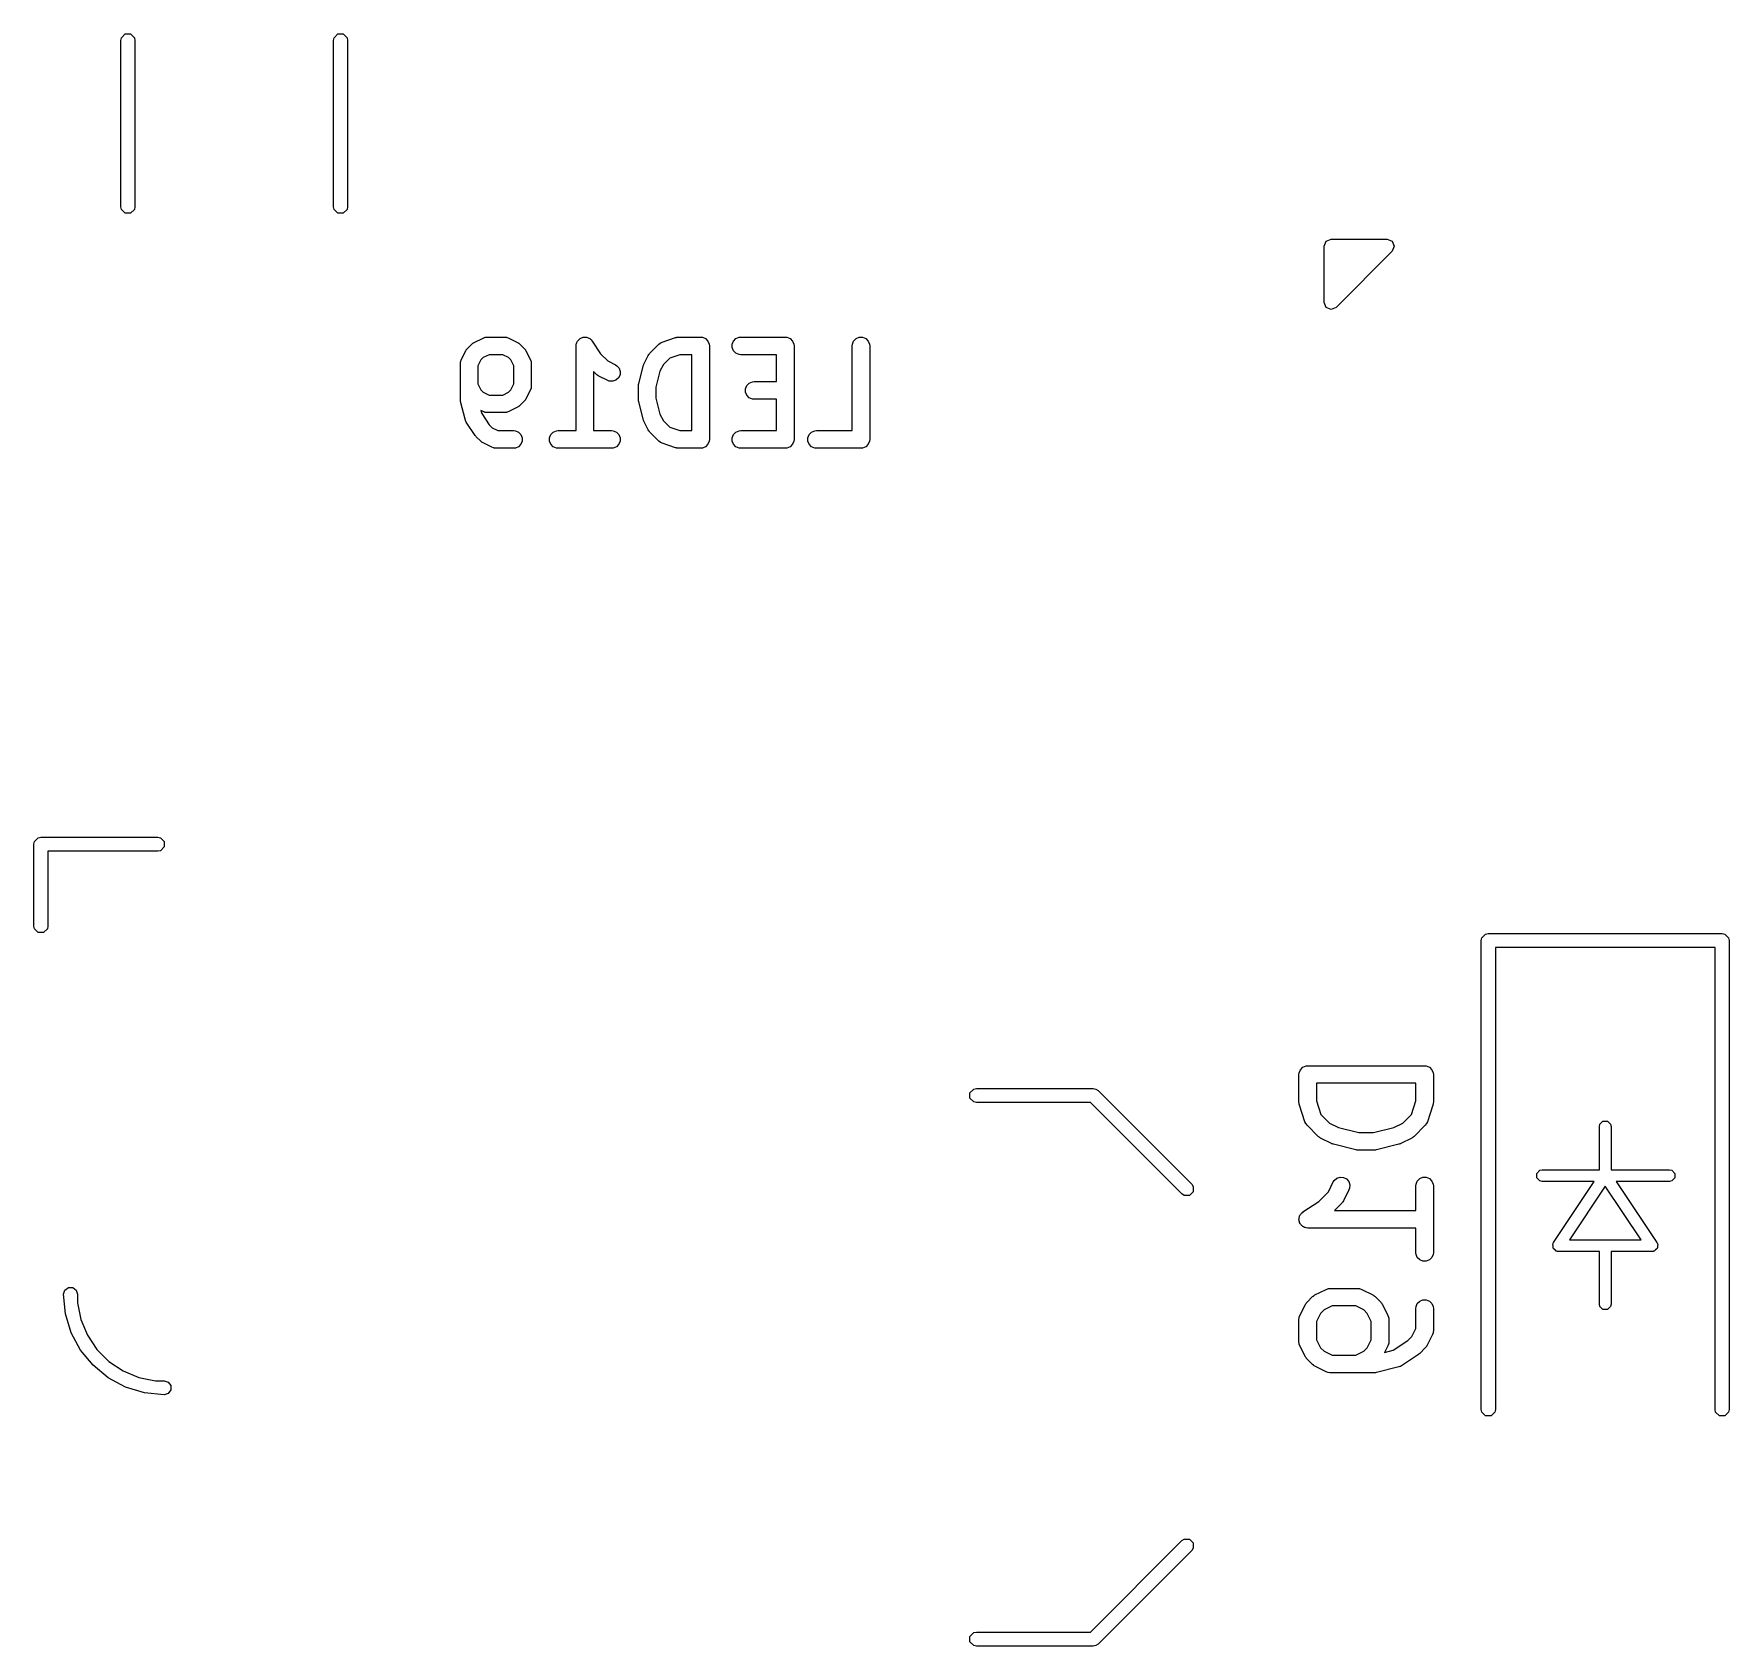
# Model space of a CAD drawing. Extents: x 104 to 228, y -134 to -58.
# Drawn here: x 150.42 to 164.92, y -130.23 to -116.44 of the extents above; entities that cross this region are included whole.
import ezdxf

# ---------------------------------------------------------------- set-up
doc = ezdxf.new("R2010")
doc.units = 0
doc.layers.add('BLACK', color=7, linetype='CONTINUOUS')

msp = doc.modelspace()

# ---------------------------------------------------------------- linework, layer by layer
at = {"layer": 'BLACK', "linetype": 'CONTINUOUS'}
for p, q in [((151.164567, -116.475787), (151.197039, -116.443315)), ((151.197039, -116.443315), (151.242961, -116.443315)), ((151.242961, -116.443315), (151.275433, -116.475787)), ((152.984567, -116.475787), (153.017039, -116.443315)), ((153.017039, -116.443315), (153.062961, -116.443315)), ((153.062961, -116.443315), (153.095433, -116.475787)), ((151.16, -116.498748), (151.164567, -116.475787)), ((151.16, -117.921252), (151.16, -116.498748)), ((151.275433, -116.475787), (151.28, -116.498748)), ((151.28, -116.498748), (151.28, -117.921252)), ((152.98, -116.498748), (152.984567, -116.475787)), ((152.98, -117.921252), (152.98, -116.498748)), ((153.095433, -116.475787), (153.1, -116.498748)), ((153.1, -116.498748), (153.1, -117.921252)), ((151.164567, -117.944213), (151.16, -117.921252)), ((151.197039, -117.976685), (151.164567, -117.944213)), ((151.242961, -117.976685), (151.197039, -117.976685)), ((151.275433, -117.944213), (151.242961, -117.976685)), ((151.28, -117.921252), (151.275433, -117.944213)), ((152.984567, -117.944213), (152.98, -117.921252)), ((153.017039, -117.976685), (152.984567, -117.944213)), ((153.062961, -117.976685), (153.017039, -117.976685)), ((153.095433, -117.944213), (153.062961, -117.976685)), ((153.1, -117.921252), (153.095433, -117.944213)), ((161.472574, -118.217574), (161.515, -118.2)), ((161.515, -118.2), (161.995, -118.2)), ((161.995, -118.2), (162.037426, -118.217574)), ((161.455, -118.26), (161.472574, -118.217574)), ((161.455, -118.74), (161.455, -118.26)), ((162.037426, -118.302426), (161.557426, -118.782426)), ((162.037426, -118.217574), (162.055, -118.26)), ((162.055, -118.26), (162.037426, -118.302426)), ((161.472574, -118.782426), (161.455, -118.74)), ((161.515, -118.8), (161.472574, -118.782426)), ((161.557426, -118.782426), (161.515, -118.8)), ((154.18241, -119.083308), (154.258601, -119.045213)), ((154.258601, -119.045213), (154.272333, -119.039958)), ((154.272333, -119.039958), (154.27502, -119.039767)), ((154.27502, -119.039767), (154.27751, -119.038736)), ((154.27751, -119.038736), (154.292142, -119.037295)), ((154.292142, -119.037295), (154.444523, -119.037295)), ((154.444523, -119.037295), (154.459155, -119.038736)), ((154.459155, -119.038736), (154.461644, -119.039767)), ((154.461644, -119.039767), (154.464332, -119.039958)), ((154.464332, -119.039958), (154.478064, -119.045213)), ((154.478064, -119.045213), (154.554254, -119.083308)), ((155.060976, -119.083522), (155.065064, -119.077416)), ((155.065064, -119.077416), (155.067877, -119.070627)), ((155.067877, -119.070627), (155.073127, -119.065376)), ((155.073127, -119.065376), (155.077259, -119.059207)), ((155.077259, -119.059207), (155.083373, -119.05513)), ((155.083373, -119.05513), (155.088569, -119.049935)), ((155.088569, -119.049935), (155.095429, -119.047093)), ((155.095429, -119.047093), (155.101608, -119.042974)), ((155.101608, -119.042974), (155.108816, -119.041547)), ((155.108816, -119.041547), (155.115605, -119.038736)), ((155.115605, -119.038736), (155.123031, -119.038736)), ((155.123031, -119.038736), (155.130315, -119.037295)), ((155.130315, -119.037295), (155.13752, -119.038736)), ((155.13752, -119.038736), (155.144869, -119.038736)), ((155.144869, -119.038736), (155.151729, -119.041577)), ((155.151729, -119.041577), (155.15901, -119.043034)), ((155.15901, -119.043034), (155.165115, -119.047122)), ((155.165115, -119.047122), (155.171905, -119.049935)), ((155.171905, -119.049935), (155.177155, -119.055185)), ((155.177155, -119.055185), (155.183325, -119.059317)), ((155.183325, -119.059317), (155.192545, -119.070575)), ((155.192545, -119.070575), (155.192597, -119.070627)), ((155.192597, -119.070627), (155.192606, -119.070649)), ((155.192606, -119.070649), (155.192641, -119.070692)), ((155.192641, -119.070692), (155.264713, -119.1788)), ((155.792234, -119.079239), (155.90652, -119.041144)), ((155.90652, -119.041144), (155.913773, -119.039494)), ((155.913773, -119.039494), (155.915605, -119.038736)), ((155.915605, -119.038736), (155.918259, -119.038474)), ((155.918259, -119.038474), (155.920857, -119.037884)), ((155.920857, -119.037884), (155.922831, -119.038024)), ((155.922831, -119.038024), (155.930237, -119.037295)), ((155.930237, -119.037295), (156.120713, -119.037295)), ((156.120713, -119.037295), (156.135345, -119.038736)), ((156.135345, -119.038736), (156.162381, -119.049935)), ((156.162381, -119.049935), (156.183073, -119.070627)), ((156.183073, -119.070627), (156.194272, -119.097663)), ((156.390012, -119.097663), (156.401211, -119.070627)), ((156.401211, -119.070627), (156.421903, -119.049935)), ((156.421903, -119.049935), (156.448939, -119.038736)), ((156.448939, -119.038736), (156.463571, -119.037295)), ((156.463571, -119.037295), (156.844523, -119.037295)), ((156.844523, -119.037295), (156.859155, -119.038736)), ((156.859155, -119.038736), (156.886191, -119.049935)), ((156.886191, -119.049935), (156.906883, -119.070627)), ((156.906883, -119.070627), (156.918082, -119.097663)), ((157.418583, -119.097663), (157.429782, -119.070627)), ((157.429782, -119.070627), (157.450474, -119.049935)), ((157.450474, -119.049935), (157.47751, -119.038736)), ((157.47751, -119.038736), (157.506774, -119.038736)), ((157.506774, -119.038736), (157.53381, -119.049935)), ((157.53381, -119.049935), (157.554502, -119.070627)), ((157.554502, -119.070627), (157.565701, -119.097663)), ((154.072679, -119.231135), (154.110774, -119.154944)), ((154.110774, -119.154944), (154.114738, -119.148644)), ((154.114738, -119.148644), (154.115496, -119.146817)), ((154.115496, -119.146817), (154.117184, -119.14476)), ((154.117184, -119.14476), (154.118606, -119.142501)), ((154.118606, -119.142501), (154.120104, -119.141201)), ((154.120104, -119.141201), (154.124823, -119.135452)), ((154.124823, -119.135452), (154.162918, -119.097357)), ((154.162918, -119.097357), (154.168667, -119.092638)), ((154.168667, -119.092638), (154.169967, -119.09114)), ((154.169967, -119.09114), (154.172226, -119.089718)), ((154.172226, -119.089718), (154.174283, -119.08803)), ((154.174283, -119.08803), (154.17611, -119.087272)), ((154.17611, -119.087272), (154.18241, -119.083308)), ((154.260377, -119.212029), (154.239495, -119.232911)), ((154.309847, -119.187295), (154.260377, -119.212029)), ((154.426818, -119.187295), (154.309847, -119.187295)), ((154.476286, -119.212029), (154.426818, -119.187295)), ((154.497169, -119.232912), (154.476286, -119.212029)), ((154.554254, -119.083308), (154.560553, -119.087272)), ((154.560553, -119.087272), (154.562381, -119.08803)), ((154.562381, -119.08803), (154.564437, -119.089718)), ((154.564437, -119.089718), (154.566697, -119.09114)), ((154.566697, -119.09114), (154.567996, -119.092638)), ((154.567996, -119.092638), (154.573746, -119.097357)), ((154.573746, -119.097357), (154.611841, -119.135452)), ((154.611841, -119.135452), (154.616561, -119.141204)), ((154.616561, -119.141204), (154.618057, -119.142501)), ((154.618057, -119.142501), (154.619476, -119.144755)), ((154.619476, -119.144755), (154.621168, -119.146817)), ((154.621168, -119.146817), (154.621926, -119.148647)), ((154.621926, -119.148647), (154.62589, -119.154944)), ((154.62589, -119.154944), (154.663986, -119.231134)), ((155.055237, -119.112217), (155.055252, -119.112141)), ((155.055242, -119.112242), (155.055237, -119.112217)), ((155.055237, -119.112295), (155.055242, -119.112242)), ((155.055237, -119.837295), (155.055237, -119.112295)), ((155.055252, -119.112141), (155.056678, -119.097663)), ((155.056678, -119.097663), (155.059519, -119.090802)), ((155.059519, -119.090802), (155.060976, -119.083522)), ((155.264713, -119.1788), (155.327045, -119.241131)), ((155.634584, -119.26923), (155.672679, -119.193039)), ((155.672679, -119.193039), (155.676643, -119.186739)), ((155.676643, -119.186739), (155.677401, -119.184912)), ((155.677401, -119.184912), (155.679089, -119.182855)), ((155.679089, -119.182855), (155.680511, -119.180596)), ((155.680511, -119.180596), (155.682009, -119.179296)), ((155.682009, -119.179296), (155.686728, -119.173547)), ((155.686728, -119.173547), (155.762918, -119.097357)), ((155.762918, -119.097357), (155.774283, -119.088029)), ((155.774283, -119.088029), (155.776775, -119.086996)), ((155.776775, -119.086996), (155.778809, -119.085233)), ((155.778809, -119.085233), (155.792234, -119.079239)), ((155.856464, -119.215942), (155.8014, -119.271006)), ((155.942407, -119.187295), (155.856464, -119.215942)), ((156.045713, -119.187295), (155.942407, -119.187295)), ((156.045713, -119.837295), (156.045713, -119.187295)), ((156.194272, -119.097663), (156.195713, -119.112295)), ((156.195713, -119.112295), (156.195713, -119.912295)), ((156.390012, -119.126927), (156.390012, -119.097663)), ((156.401211, -119.153963), (156.390012, -119.126927)), ((156.421903, -119.174655), (156.401211, -119.153963)), ((156.448939, -119.185854), (156.421903, -119.174655)), ((156.463571, -119.187295), (156.448939, -119.185854)), ((156.769523, -119.187295), (156.463571, -119.187295)), ((156.769523, -119.418247), (156.769523, -119.187295)), ((156.918082, -119.097663), (156.919523, -119.112295)), ((156.919523, -119.112295), (156.919523, -119.912295)), ((157.417142, -119.112295), (157.418583, -119.097663)), ((157.417142, -119.837295), (157.417142, -119.112295)), ((157.565701, -119.097663), (157.567142, -119.112295)), ((157.567142, -119.112295), (157.567142, -119.912295)), ((154.064761, -119.264676), (154.066202, -119.250044)), ((154.064761, -119.569438), (154.064761, -119.264676)), ((154.066202, -119.250044), (154.067233, -119.247554)), ((154.067233, -119.247554), (154.067424, -119.244867)), ((154.067424, -119.244867), (154.072679, -119.231135)), ((154.239495, -119.232911), (154.214761, -119.28238)), ((154.214761, -119.28238), (154.214761, -119.437447)), ((154.521904, -119.282381), (154.497169, -119.232912)), ((154.521904, -119.437446), (154.521904, -119.282381)), ((154.663986, -119.231134), (154.669241, -119.244866)), ((154.669241, -119.244866), (154.669432, -119.247555)), ((154.669432, -119.247555), (154.670463, -119.250044)), ((154.670463, -119.250044), (154.671904, -119.264676)), ((154.671904, -119.264676), (154.671904, -119.455152)), ((155.229585, -119.355804), (155.205237, -119.331455)), ((155.205237, -119.331455), (155.205237, -119.837295)), ((155.235334, -119.360522), (155.229585, -119.355804)), ((155.236634, -119.362021), (155.235334, -119.360522)), ((155.238893, -119.363442), (155.236634, -119.362021)), ((155.24095, -119.365131), (155.238893, -119.363442)), ((155.242777, -119.365888), (155.24095, -119.365131)), ((155.249077, -119.369853), (155.242777, -119.365888)), ((155.327045, -119.241131), (155.39235, -119.273784)), ((155.39235, -119.273784), (155.404793, -119.281616)), ((155.404793, -119.281616), (155.423966, -119.303724)), ((155.431146, -119.360675), (155.418059, -119.38685)), ((155.423966, -119.303724), (155.43322, -119.331485)), ((155.43322, -119.331485), (155.431146, -119.360675)), ((155.590809, -119.436961), (155.628905, -119.28458)), ((155.628905, -119.28458), (155.62929, -119.2835)), ((155.62929, -119.2835), (155.629329, -119.282962)), ((155.629329, -119.282962), (155.631653, -119.276886)), ((155.631653, -119.276886), (155.633852, -119.270735)), ((155.633852, -119.270735), (155.634174, -119.270299)), ((155.634174, -119.270299), (155.634584, -119.26923)), ((155.77243, -119.328946), (155.73857, -119.464387)), ((155.8014, -119.271006), (155.77243, -119.328946)), ((154.214761, -119.437447), (154.239495, -119.486915)), ((154.239495, -119.486915), (154.260378, -119.507799)), ((154.260378, -119.507799), (154.309847, -119.532533)), ((154.426818, -119.532533), (154.476285, -119.507799)), ((154.476285, -119.507799), (154.497168, -119.486916)), ((154.497168, -119.486916), (154.521904, -119.437446)), ((154.663985, -119.488694), (154.62589, -119.564884)), ((154.66924, -119.474962), (154.663985, -119.488694)), ((154.66943, -119.472275), (154.66924, -119.474962)), ((154.670463, -119.469784), (154.66943, -119.472275)), ((154.671904, -119.455152), (154.670463, -119.469784)), ((155.325268, -119.407948), (155.249077, -119.369853)), ((155.339, -119.413203), (155.325268, -119.407948)), ((155.36819, -119.415277), (155.339, -119.413203)), ((155.395951, -119.406023), (155.36819, -119.415277)), ((155.418059, -119.38685), (155.395951, -119.406023)), ((155.58857, -119.455152), (155.588821, -119.452598)), ((155.58857, -119.569438), (155.58857, -119.455152)), ((155.588659, -119.451506), (155.589468, -119.446031)), ((155.588821, -119.452598), (155.588659, -119.451506)), ((155.589468, -119.446031), (155.590011, -119.44052)), ((155.590011, -119.44052), (155.590433, -119.439499)), ((155.590433, -119.439499), (155.590809, -119.436961)), ((155.73857, -119.464387), (155.73857, -119.560202)), ((156.504298, -119.478615), (156.515497, -119.451579)), ((156.504298, -119.507879), (156.504298, -119.478615)), ((156.515497, -119.534915), (156.504298, -119.507879)), ((156.515497, -119.451579), (156.536189, -119.430887)), ((156.536189, -119.430887), (156.563225, -119.419688)), ((156.563225, -119.419688), (156.577857, -119.418247)), ((156.577857, -119.418247), (156.769523, -119.418247)), ((154.065012, -119.571991), (154.064761, -119.569438)), ((154.06485, -119.573083), (154.065012, -119.571991)), ((154.065658, -119.578555), (154.06485, -119.573083)), ((154.066202, -119.58407), (154.065658, -119.578555)), ((154.066625, -119.585091), (154.066202, -119.58407)), ((154.067, -119.587628), (154.066625, -119.585091)), ((154.105095, -119.740009), (154.067, -119.587628)), ((154.309847, -119.532533), (154.426818, -119.532533)), ((154.554254, -119.63652), (154.478064, -119.674615)), ((154.560553, -119.632555), (154.554254, -119.63652)), ((154.562381, -119.631798), (154.560553, -119.632555)), ((154.564437, -119.63011), (154.562381, -119.631798)), ((154.566697, -119.628688), (154.564437, -119.63011)), ((154.567997, -119.627188), (154.566697, -119.628688)), ((154.573747, -119.62247), (154.567997, -119.627188)), ((154.611842, -119.584374), (154.573747, -119.62247)), ((154.616562, -119.578622), (154.611842, -119.584374)), ((154.618057, -119.577326), (154.616562, -119.578622)), ((154.619476, -119.575071), (154.618057, -119.577326)), ((154.621169, -119.573009), (154.619476, -119.575071)), ((154.621927, -119.571178), (154.621169, -119.573009)), ((154.62589, -119.564884), (154.621927, -119.571178)), ((155.588821, -119.571991), (155.58857, -119.569438)), ((155.588659, -119.573084), (155.588821, -119.571991)), ((155.589468, -119.578558), (155.588659, -119.573084)), ((155.590011, -119.58407), (155.589468, -119.578558)), ((155.590433, -119.58509), (155.590011, -119.58407)), ((155.590809, -119.587629), (155.590433, -119.58509)), ((155.628905, -119.74001), (155.590809, -119.587629)), ((155.73857, -119.560202), (155.77243, -119.695642)), ((156.536189, -119.555607), (156.515497, -119.534915)), ((156.563225, -119.566806), (156.536189, -119.555607)), ((156.577857, -119.568247), (156.563225, -119.566806)), ((156.769523, -119.568247), (156.577857, -119.568247)), ((156.769523, -119.837295), (156.769523, -119.568247)), ((154.108175, -119.748631), (154.105095, -119.740009)), ((154.108535, -119.750448), (154.108175, -119.748631)), ((154.109413, -119.752095), (154.108535, -119.750448)), ((154.110042, -119.753855), (154.109413, -119.752095)), ((154.111145, -119.755343), (154.110042, -119.753855)), ((154.115452, -119.763422), (154.111145, -119.755343)), ((154.191642, -119.877706), (154.115452, -119.763422)), ((154.258601, -119.674615), (154.241186, -119.665908)), ((154.241186, -119.665908), (154.247466, -119.691025)), ((154.247466, -119.691025), (154.312332, -119.788324)), ((154.272333, -119.67987), (154.258601, -119.674615)), ((154.27502, -119.68006), (154.272333, -119.67987)), ((154.27751, -119.681092), (154.27502, -119.68006)), ((154.292142, -119.682533), (154.27751, -119.681092)), ((154.444523, -119.682533), (154.292142, -119.682533)), ((154.312332, -119.788324), (154.336569, -119.812561)), ((154.459155, -119.681092), (154.444523, -119.682533)), ((154.461644, -119.68006), (154.459155, -119.681092)), ((154.464332, -119.67987), (154.461644, -119.68006)), ((154.478064, -119.674615), (154.464332, -119.67987)), ((155.62929, -119.741089), (155.628905, -119.74001)), ((155.629329, -119.741628), (155.62929, -119.741089)), ((155.631653, -119.747703), (155.629329, -119.741628)), ((155.633852, -119.753855), (155.631653, -119.747703)), ((155.634174, -119.75429), (155.633852, -119.753855)), ((155.634584, -119.75536), (155.634174, -119.75429)), ((155.672679, -119.83155), (155.634584, -119.75536)), ((155.77243, -119.695642), (155.8014, -119.753582)), ((155.8014, -119.753582), (155.856465, -119.808648)), ((154.191675, -119.877747), (154.191642, -119.877706)), ((154.191686, -119.877772), (154.191675, -119.877747)), ((154.196327, -119.883428), (154.191686, -119.877772)), ((154.200957, -119.889081), (154.196327, -119.883428)), ((154.200979, -119.889095), (154.200957, -119.889081)), ((154.201013, -119.889137), (154.200979, -119.889095)), ((154.239109, -119.927233), (154.201013, -119.889137)), ((154.244859, -119.931953), (154.239109, -119.927233)), ((154.246158, -119.93345), (154.244859, -119.931953)), ((154.248412, -119.934869), (154.246158, -119.93345)), ((154.250474, -119.936561), (154.248412, -119.934869)), ((154.252306, -119.937319), (154.250474, -119.936561)), ((154.258601, -119.941282), (154.252306, -119.937319)), ((154.334791, -119.979377), (154.258601, -119.941282)), ((154.336569, -119.812561), (154.386037, -119.837295)), ((154.386037, -119.837295), (154.520713, -119.837295)), ((154.520713, -119.837295), (154.535345, -119.838736)), ((154.535345, -119.838736), (154.562381, -119.849935)), ((154.562381, -119.849935), (154.583073, -119.870627)), ((154.583073, -119.870627), (154.594272, -119.897663)), ((154.594272, -119.926927), (154.583073, -119.953963)), ((154.594272, -119.897663), (154.594272, -119.926927)), ((154.828107, -119.897663), (154.839306, -119.870627)), ((154.828107, -119.926927), (154.828107, -119.897663)), ((154.839306, -119.953963), (154.828107, -119.926927)), ((154.839306, -119.870627), (154.859998, -119.849935)), ((154.859998, -119.849935), (154.887034, -119.838736)), ((154.887034, -119.838736), (154.901666, -119.837295)), ((154.901666, -119.837295), (155.055237, -119.837295)), ((155.205237, -119.837295), (155.358809, -119.837295)), ((155.358809, -119.837295), (155.373441, -119.838736)), ((155.373441, -119.838736), (155.400477, -119.849935)), ((155.400477, -119.849935), (155.421169, -119.870627)), ((155.421169, -119.870627), (155.432368, -119.897663)), ((155.432368, -119.926927), (155.421169, -119.953963)), ((155.432368, -119.897663), (155.432368, -119.926927)), ((155.676642, -119.837846), (155.672679, -119.83155)), ((155.6774, -119.839676), (155.676642, -119.837846)), ((155.679089, -119.841734), (155.6774, -119.839676)), ((155.680511, -119.843993), (155.679089, -119.841734)), ((155.682009, -119.845292), (155.680511, -119.843993)), ((155.686728, -119.851042), (155.682009, -119.845292)), ((155.762918, -119.927233), (155.686728, -119.851042)), ((155.774283, -119.93656), (155.762918, -119.927233)), ((155.776773, -119.937591), (155.774283, -119.93656)), ((155.778809, -119.939357), (155.776773, -119.937591)), ((155.792234, -119.945351), (155.778809, -119.939357)), ((155.90652, -119.983446), (155.792234, -119.945351)), ((155.856465, -119.808648), (155.942407, -119.837295)), ((155.942407, -119.837295), (156.045713, -119.837295)), ((156.194272, -119.926927), (156.183073, -119.953963)), ((156.195713, -119.912295), (156.194272, -119.926927)), ((156.390012, -119.897663), (156.401211, -119.870627)), ((156.390012, -119.926927), (156.390012, -119.897663)), ((156.401211, -119.953963), (156.390012, -119.926927)), ((156.401211, -119.870627), (156.421903, -119.849935)), ((156.421903, -119.849935), (156.448939, -119.838736)), ((156.448939, -119.838736), (156.463571, -119.837295)), ((156.463571, -119.837295), (156.769523, -119.837295)), ((156.918082, -119.926927), (156.906883, -119.953963)), ((156.919523, -119.912295), (156.918082, -119.926927)), ((157.037631, -119.897663), (157.04883, -119.870627)), ((157.037631, -119.926927), (157.037631, -119.897663)), ((157.04883, -119.953963), (157.037631, -119.926927)), ((157.04883, -119.870627), (157.069522, -119.849935)), ((157.069522, -119.849935), (157.096558, -119.838736)), ((157.096558, -119.838736), (157.11119, -119.837295)), ((157.11119, -119.837295), (157.417142, -119.837295)), ((157.565701, -119.926927), (157.554502, -119.953963)), ((157.567142, -119.912295), (157.565701, -119.926927)), ((154.348523, -119.984632), (154.334791, -119.979377)), ((154.35121, -119.984822), (154.348523, -119.984632)), ((154.3537, -119.985854), (154.35121, -119.984822)), ((154.368332, -119.987295), (154.3537, -119.985854)), ((154.520713, -119.987295), (154.368332, -119.987295)), ((154.535345, -119.985854), (154.520713, -119.987295)), ((154.562381, -119.974655), (154.535345, -119.985854)), ((154.583073, -119.953963), (154.562381, -119.974655)), ((154.859998, -119.974655), (154.839306, -119.953963)), ((154.887034, -119.985854), (154.859998, -119.974655)), ((154.901666, -119.987295), (154.887034, -119.985854)), ((155.358809, -119.987295), (154.901666, -119.987295)), ((155.373441, -119.985854), (155.358809, -119.987295)), ((155.400477, -119.974655), (155.373441, -119.985854)), ((155.421169, -119.953963), (155.400477, -119.974655)), ((155.913773, -119.985095), (155.90652, -119.983446)), ((155.915605, -119.985854), (155.913773, -119.985095)), ((155.918259, -119.986115), (155.915605, -119.985854)), ((155.920857, -119.986706), (155.918259, -119.986115)), ((155.922831, -119.986565), (155.920857, -119.986706)), ((155.930237, -119.987295), (155.922831, -119.986565)), ((156.120713, -119.987295), (155.930237, -119.987295)), ((156.135345, -119.985854), (156.120713, -119.987295)), ((156.162381, -119.974655), (156.135345, -119.985854)), ((156.183073, -119.953963), (156.162381, -119.974655)), ((156.421903, -119.974655), (156.401211, -119.953963)), ((156.448939, -119.985854), (156.421903, -119.974655)), ((156.463571, -119.987295), (156.448939, -119.985854)), ((156.844523, -119.987295), (156.463571, -119.987295)), ((156.859155, -119.985854), (156.844523, -119.987295)), ((156.886191, -119.974655), (156.859155, -119.985854)), ((156.906883, -119.953963), (156.886191, -119.974655)), ((157.069522, -119.974655), (157.04883, -119.953963)), ((157.096558, -119.985854), (157.069522, -119.974655)), ((157.11119, -119.987295), (157.096558, -119.985854)), ((157.492142, -119.987295), (157.11119, -119.987295)), ((157.506774, -119.985854), (157.492142, -119.987295)), ((157.53381, -119.974655), (157.506774, -119.985854)), ((157.554502, -119.953963), (157.53381, -119.974655)), ((150.416, -123.375), (150.420567, -123.352039)), ((150.416, -124.075), (150.416, -123.375)), ((150.420567, -123.352039), (150.453039, -123.319567)), ((150.453039, -123.319567), (150.476, -123.315)), ((150.476, -123.315), (151.476, -123.315)), ((151.476, -123.315), (151.498961, -123.319567)), ((151.498961, -123.319567), (151.531433, -123.352039)), ((151.531433, -123.397961), (151.498961, -123.430433)), ((151.531433, -123.352039), (151.531433, -123.397961)), ((151.476, -123.435), (150.536, -123.435)), ((150.536, -123.435), (150.536, -124.075)), ((151.498961, -123.430433), (151.476, -123.435)), ((150.420567, -124.097961), (150.416, -124.075)), ((150.453039, -124.130433), (150.420567, -124.097961)), ((150.498961, -124.130433), (150.453039, -124.130433)), ((150.531433, -124.097961), (150.498961, -124.130433)), ((150.536, -124.075), (150.531433, -124.097961)), ((162.804567, -124.177039), (162.837039, -124.144567)), ((162.837039, -124.144567), (162.86, -124.14)), ((162.86, -124.14), (164.86, -124.14)), ((164.86, -124.14), (164.882961, -124.144567)), ((164.882961, -124.144567), (164.915433, -124.177039)), ((162.8, -124.2), (162.804567, -124.177039)), ((162.8, -128.21), (162.8, -124.2)), ((164.8, -124.26), (162.92, -124.26)), ((162.92, -124.26), (162.92, -128.21)), ((164.8, -128.21), (164.8, -124.26)), ((164.915433, -124.177039), (164.92, -124.2)), ((164.92, -124.2), (164.92, -128.21)), ((161.24126, -125.331082), (161.252459, -125.304046)), ((161.252459, -125.304046), (161.273151, -125.283354)), ((161.273151, -125.283354), (161.300187, -125.272155)), ((161.300187, -125.272155), (161.314819, -125.270714)), ((161.314819, -125.270714), (162.314819, -125.270714)), ((162.314819, -125.270714), (162.329451, -125.272155)), ((162.329451, -125.272155), (162.356487, -125.283354)), ((162.356487, -125.283354), (162.377179, -125.304046)), ((162.377179, -125.304046), (162.388378, -125.331082)), ((161.239819, -125.345714), (161.24126, -125.331082)), ((161.239819, -125.583809), (161.239819, -125.345714)), ((162.239819, -125.420714), (161.389819, -125.420714)), ((161.389819, -125.420714), (161.389819, -125.571638)), ((162.239819, -125.571639), (162.239819, -125.420714)), ((162.388378, -125.331082), (162.389819, -125.345714)), ((162.389819, -125.345714), (162.389819, -125.583809)), ((158.424567, -125.502039), (158.457039, -125.469567)), ((158.424567, -125.547961), (158.424567, -125.502039)), ((158.457039, -125.580433), (158.424567, -125.547961)), ((158.457039, -125.469567), (158.48, -125.465)), ((158.48, -125.585), (158.457039, -125.580433)), ((158.48, -125.465), (159.48, -125.465)), ((159.455148, -125.585), (158.48, -125.585)), ((160.237574, -126.367427), (159.455148, -125.585)), ((159.48, -125.465), (159.502961, -125.469567)), ((159.502961, -125.469567), (159.522426, -125.482574)), ((159.522426, -125.482574), (160.322427, -126.282574)), ((161.240548, -125.591214), (161.239819, -125.583809)), ((161.240408, -125.593189), (161.240548, -125.591214)), ((161.240998, -125.595786), (161.240408, -125.593189)), ((161.24126, -125.598441), (161.240998, -125.595786)), ((161.242018, -125.600272), (161.24126, -125.598441)), ((161.243668, -125.607526), (161.242018, -125.600272)), ((161.389819, -125.571638), (161.42799, -125.686152)), ((162.201648, -125.686151), (162.239819, -125.571639)), ((162.387619, -125.600271), (162.38597, -125.607527)), ((162.388378, -125.598441), (162.387619, -125.600271)), ((162.388639, -125.595787), (162.388378, -125.598441)), ((162.38923, -125.59319), (162.388639, -125.595787)), ((162.389819, -125.583809), (162.389089, -125.591215)), ((162.389089, -125.591215), (162.38923, -125.59319)), ((161.291287, -125.750383), (161.243668, -125.607526)), ((161.42799, -125.686152), (161.502103, -125.760265)), ((162.127534, -125.760264), (162.201648, -125.686151)), ((162.38597, -125.607527), (162.338351, -125.750383)), ((163.813806, -125.770866), (163.840866, -125.743806)), ((163.840866, -125.743806), (163.879134, -125.743806)), ((163.879134, -125.743806), (163.906194, -125.770866)), ((161.297281, -125.763808), (161.291287, -125.750383)), ((161.299046, -125.765843), (161.297281, -125.763808)), ((161.300078, -125.768334), (161.299046, -125.765843)), ((161.309405, -125.779699), (161.300078, -125.768334)), ((161.404643, -125.874937), (161.309405, -125.779699)), ((161.410393, -125.879657), (161.404643, -125.874937)), ((161.411692, -125.881154), (161.410393, -125.879657)), ((161.413946, -125.882573), (161.411692, -125.881154)), ((161.416008, -125.884265), (161.413946, -125.882573)), ((161.41784, -125.885023), (161.416008, -125.884265)), ((161.424135, -125.888986), (161.41784, -125.885023)), ((161.519373, -125.936605), (161.424135, -125.888986)), ((161.502103, -125.760265), (161.57909, -125.798758)), ((161.57909, -125.798758), (161.752624, -125.842142)), ((161.752624, -125.842142), (161.877013, -125.842142)), ((161.877013, -125.842142), (162.050547, -125.798758)), ((162.050547, -125.798758), (162.127534, -125.760264)), ((162.205502, -125.888986), (162.110264, -125.936605)), ((162.211798, -125.885022), (162.205502, -125.888986)), ((162.213628, -125.884265), (162.211798, -125.885022)), ((162.215686, -125.882575), (162.213628, -125.884265)), ((162.217945, -125.881154), (162.215686, -125.882575)), ((162.219244, -125.879655), (162.217945, -125.881154)), ((162.224994, -125.874937), (162.219244, -125.879655)), ((162.320233, -125.779699), (162.224994, -125.874937)), ((162.329561, -125.768334), (162.320233, -125.779699)), ((162.330592, -125.765843), (162.329561, -125.768334)), ((162.332357, -125.763809), (162.330592, -125.765843)), ((162.338351, -125.750383), (162.332357, -125.763809)), ((163.81, -125.79), (163.813806, -125.770866)), ((163.81, -126.16), (163.81, -125.79)), ((163.906194, -125.770866), (163.91, -125.79)), ((163.91, -125.79), (163.91, -126.16)), ((161.520442, -125.937014), (161.519373, -125.936605)), ((161.520878, -125.937337), (161.520442, -125.937014)), ((161.527014, -125.939529), (161.520878, -125.937337)), ((161.533104, -125.94186), (161.527014, -125.939529)), ((161.533644, -125.941898), (161.533104, -125.94186)), ((161.534724, -125.942284), (161.533644, -125.941898)), ((161.7252, -125.989903), (161.534724, -125.942284)), ((161.727736, -125.990278), (161.7252, -125.989903)), ((161.728758, -125.990701), (161.727736, -125.990278)), ((161.73427, -125.991243), (161.728758, -125.990701)), ((161.739744, -125.992053), (161.73427, -125.991243)), ((161.740836, -125.99189), (161.739744, -125.992053)), ((161.74339, -125.992142), (161.740836, -125.99189)), ((161.886247, -125.992142), (161.74339, -125.992142)), ((161.8888, -125.99189), (161.886247, -125.992142)), ((161.889893, -125.992053), (161.8888, -125.99189)), ((161.895366, -125.991243), (161.889893, -125.992053)), ((161.900879, -125.990701), (161.895366, -125.991243)), ((161.9019, -125.990278), (161.900879, -125.990701)), ((161.904437, -125.989903), (161.9019, -125.990278)), ((162.094913, -125.942284), (161.904437, -125.989903)), ((162.095992, -125.941898), (162.094913, -125.942284)), ((162.096532, -125.94186), (162.095992, -125.941898)), ((162.102613, -125.939532), (162.096532, -125.94186)), ((162.108759, -125.937337), (162.102613, -125.939532)), ((162.109194, -125.937014), (162.108759, -125.937337)), ((162.110264, -125.936605), (162.109194, -125.937014)), ((163.273806, -126.190866), (163.300866, -126.163806)), ((163.300866, -126.163806), (163.32, -126.16)), ((163.32, -126.16), (163.81, -126.16)), ((163.91, -126.16), (164.41, -126.16)), ((164.41, -126.16), (164.429134, -126.163806)), ((164.429134, -126.163806), (164.456194, -126.190866)), ((160.322427, -126.282574), (160.335433, -126.302039)), ((160.335433, -126.302039), (160.335433, -126.347961)), ((161.491275, -126.348906), (161.533451, -126.264554)), ((161.533451, -126.264554), (161.541283, -126.252111)), ((161.541283, -126.252111), (161.563391, -126.232938)), ((161.563391, -126.232938), (161.591152, -126.223684)), ((161.591152, -126.223684), (161.620342, -126.225758)), ((161.620342, -126.225758), (161.646517, -126.238846)), ((161.646517, -126.238846), (161.66569, -126.260953)), ((161.66569, -126.260953), (161.674944, -126.288715)), ((161.67287, -126.317905), (161.667615, -126.331636)), ((161.674944, -126.288715), (161.67287, -126.317905)), ((162.239819, -126.298095), (162.24126, -126.283463)), ((162.239819, -126.508809), (162.239819, -126.298095)), ((162.24126, -126.283463), (162.252459, -126.256427)), ((162.252459, -126.256427), (162.273151, -126.235735)), ((162.273151, -126.235735), (162.300187, -126.224536)), ((162.300187, -126.224536), (162.329451, -126.224536)), ((162.329451, -126.224536), (162.356487, -126.235735)), ((162.356487, -126.235735), (162.377179, -126.256427)), ((162.377179, -126.256427), (162.388378, -126.283463)), ((162.388378, -126.283463), (162.389819, -126.298095)), ((162.389819, -126.298095), (162.389819, -126.869523)), ((163.273806, -126.229134), (163.273806, -126.190866)), ((163.300866, -126.256194), (163.273806, -126.229134)), ((163.32, -126.26), (163.300866, -126.256194)), ((163.766574, -126.26), (163.32, -126.26)), ((163.418397, -126.782265), (163.766574, -126.26)), ((163.859999, -126.300138), (163.553426, -126.76)), ((164.166574, -126.76), (163.859999, -126.300138)), ((164.41, -126.26), (163.953426, -126.26)), ((163.953426, -126.26), (164.301602, -126.782265)), ((164.429134, -126.256194), (164.41, -126.26)), ((164.456194, -126.229134), (164.429134, -126.256194)), ((164.456194, -126.190866), (164.456194, -126.229134)), ((160.257039, -126.380433), (160.237574, -126.367427)), ((160.302961, -126.380433), (160.257039, -126.380433)), ((160.335433, -126.347961), (160.302961, -126.380433)), ((161.273216, -126.521405), (161.409894, -126.430286)), ((161.409894, -126.430286), (161.491275, -126.348906)), ((161.605947, -126.446366), (161.543504, -126.508809)), ((161.610667, -126.440615), (161.605947, -126.446366)), ((161.612164, -126.439317), (161.610667, -126.440615)), ((161.613583, -126.437062), (161.612164, -126.439317)), ((161.615275, -126.435001), (161.613583, -126.437062)), ((161.616033, -126.433168), (161.615275, -126.435001)), ((161.619996, -126.426874), (161.616033, -126.433168)), ((161.667615, -126.331636), (161.619996, -126.426874)), ((161.239819, -126.58373), (161.24126, -126.576525)), ((161.24126, -126.591014), (161.239819, -126.58373)), ((161.24126, -126.569177), (161.244101, -126.562316)), ((161.24126, -126.576525), (161.24126, -126.569177)), ((161.24126, -126.598441), (161.24126, -126.591014)), ((161.244072, -126.605229), (161.24126, -126.598441)), ((161.245498, -126.612438), (161.244072, -126.605229)), ((161.244101, -126.562316), (161.245558, -126.555036)), ((161.249617, -126.618616), (161.245498, -126.612438)), ((161.245558, -126.555036), (161.249646, -126.54893)), ((161.252459, -126.625477), (161.249617, -126.618616)), ((161.249646, -126.54893), (161.252459, -126.542141)), ((161.252459, -126.542141), (161.257709, -126.53689)), ((161.257709, -126.53689), (161.261841, -126.530721)), ((161.261841, -126.530721), (161.273099, -126.5215)), ((161.273099, -126.5215), (161.273151, -126.521449)), ((161.273151, -126.521449), (161.273173, -126.521439)), ((161.273173, -126.521439), (161.273216, -126.521405)), ((161.543504, -126.508809), (162.239819, -126.508809)), ((161.257654, -126.630672), (161.252459, -126.625477)), ((161.261731, -126.636787), (161.257654, -126.630672)), ((161.2679, -126.640918), (161.261731, -126.636787)), ((161.273151, -126.646169), (161.2679, -126.640918)), ((161.27994, -126.648981), (161.273151, -126.646169)), ((161.286046, -126.65307), (161.27994, -126.648981)), ((161.293326, -126.654526), (161.286046, -126.65307)), ((161.300187, -126.657368), (161.293326, -126.654526)), ((161.314663, -126.658793), (161.300187, -126.657368)), ((161.31474, -126.658809), (161.314663, -126.658793)), ((161.314766, -126.658803), (161.31474, -126.658809)), ((161.314819, -126.658809), (161.314766, -126.658803)), ((162.239819, -126.658809), (161.314819, -126.658809)), ((162.239819, -126.869523), (162.239819, -126.658809)), ((163.553426, -126.76), (164.166574, -126.76)), ((162.24126, -126.884155), (162.239819, -126.869523)), ((162.252459, -126.911191), (162.24126, -126.884155)), ((162.388378, -126.884155), (162.377179, -126.911191)), ((162.389819, -126.869523), (162.388378, -126.884155)), ((163.410951, -126.800297), (163.413806, -126.793383)), ((163.413806, -126.814572), (163.410951, -126.800297)), ((163.413806, -126.790866), (163.415576, -126.789095)), ((163.413806, -126.793383), (163.413806, -126.790866)), ((163.413806, -126.829134), (163.413806, -126.814572)), ((163.417446, -126.832774), (163.413806, -126.829134)), ((163.415576, -126.789095), (163.418397, -126.782265)), ((163.418456, -126.837822), (163.417446, -126.832774)), ((163.430569, -126.845897), (163.418456, -126.837822)), ((163.440866, -126.856194), (163.430569, -126.845897)), ((163.448203, -126.857653), (163.440866, -126.856194)), ((163.450297, -126.859049), (163.448203, -126.857653)), ((163.452751, -126.858558), (163.450297, -126.859049)), ((163.46, -126.86), (163.452751, -126.858558)), ((163.81, -126.86), (163.46, -126.86)), ((163.81, -127.31), (163.81, -126.86)), ((164.26, -126.86), (163.91, -126.86)), ((163.91, -126.86), (163.91, -127.31)), ((164.267248, -126.858558), (164.26, -126.86)), ((164.269703, -126.859049), (164.267248, -126.858558)), ((164.271796, -126.857653), (164.269703, -126.859049)), ((164.279134, -126.856194), (164.271796, -126.857653)), ((164.28943, -126.845897), (164.279134, -126.856194)), ((164.301544, -126.837822), (164.28943, -126.845897)), ((164.302553, -126.832774), (164.301544, -126.837822)), ((164.301602, -126.782265), (164.304422, -126.789094)), ((164.306194, -126.829134), (164.302553, -126.832774)), ((164.304422, -126.789094), (164.306194, -126.790866)), ((164.306194, -126.790866), (164.306194, -126.793383)), ((164.306194, -126.793383), (164.309049, -126.800296)), ((164.309049, -126.800296), (164.306194, -126.814571)), ((164.306194, -126.814571), (164.306194, -126.829134)), ((162.273151, -126.931883), (162.252459, -126.911191)), ((162.300187, -126.943082), (162.273151, -126.931883)), ((162.329451, -126.943082), (162.300187, -126.943082)), ((162.356487, -126.931883), (162.329451, -126.943082)), ((162.377179, -126.911191), (162.356487, -126.931883)), ((150.67, -127.225), (150.681459, -127.189733)), ((150.681459, -127.189733), (150.711459, -127.167937)), ((150.711459, -127.167937), (150.748541, -127.167937)), ((150.748541, -127.167937), (150.778541, -127.189733)), ((150.778541, -127.189733), (150.79, -127.225)), ((161.376516, -127.231013), (161.471754, -127.183394)), ((161.471754, -127.183394), (161.485485, -127.178139)), ((161.485485, -127.178139), (161.488174, -127.177947)), ((161.488174, -127.177947), (161.490663, -127.176917)), ((161.490663, -127.176917), (161.505295, -127.175476)), ((161.505295, -127.175476), (161.74339, -127.175476)), ((161.74339, -127.175476), (161.758022, -127.176917)), ((161.758022, -127.176917), (161.760511, -127.177948)), ((161.760511, -127.177948), (161.763199, -127.178139)), ((161.763199, -127.178139), (161.776931, -127.183394)), ((161.776931, -127.183394), (161.872169, -127.231013)), ((150.686525, -127.392778), (150.67, -127.225)), ((150.79, -127.225), (150.79, -127.297884)), ((150.79, -127.297884), (150.818437, -127.44085)), ((161.247737, -127.407411), (161.295356, -127.312173)), ((161.295356, -127.312173), (161.29932, -127.305873)), ((161.29932, -127.305873), (161.300078, -127.304046)), ((161.300078, -127.304046), (161.301766, -127.301989)), ((161.301766, -127.301989), (161.303188, -127.29973)), ((161.303188, -127.29973), (161.304686, -127.29843)), ((161.304686, -127.29843), (161.309405, -127.292681)), ((161.309405, -127.292681), (161.357024, -127.245062)), ((161.357024, -127.245062), (161.362773, -127.240343)), ((161.362773, -127.240343), (161.364073, -127.238845)), ((161.364073, -127.238845), (161.366332, -127.237423)), ((161.366332, -127.237423), (161.368389, -127.235735)), ((161.368389, -127.235735), (161.370216, -127.234977)), ((161.370216, -127.234977), (161.376516, -127.231013)), ((161.523, -127.325476), (161.454484, -127.359734)), ((161.725685, -127.325476), (161.523, -127.325476)), ((161.794201, -127.359734), (161.725685, -127.325476)), ((161.872169, -127.231013), (161.878468, -127.234977)), ((161.878468, -127.234977), (161.880296, -127.235735)), ((161.880296, -127.235735), (161.882352, -127.237423)), ((161.882352, -127.237423), (161.884612, -127.238845)), ((161.884612, -127.238845), (161.885911, -127.240343)), ((161.885911, -127.240343), (161.891661, -127.245062)), ((161.891661, -127.245062), (161.93928, -127.292681)), ((161.93928, -127.292681), (161.943998, -127.29843)), ((161.943998, -127.29843), (161.945497, -127.29973)), ((161.945497, -127.29973), (161.946918, -127.301989)), ((161.946918, -127.301989), (161.948607, -127.304046)), ((161.948607, -127.304046), (161.949364, -127.305873)), ((161.949364, -127.305873), (161.953329, -127.312173)), ((161.953329, -127.312173), (162.000948, -127.407411)), ((162.239819, -127.345714), (162.24126, -127.331082)), ((162.24126, -127.331082), (162.252459, -127.304046)), ((162.252459, -127.304046), (162.273151, -127.283354)), ((162.273151, -127.283354), (162.300187, -127.272155)), ((162.300187, -127.272155), (162.329451, -127.272155)), ((162.329451, -127.272155), (162.356487, -127.283354)), ((162.356487, -127.283354), (162.377179, -127.304046)), ((162.377179, -127.304046), (162.388378, -127.331082)), ((162.388378, -127.331082), (162.389819, -127.345714)), ((163.813806, -127.329134), (163.81, -127.31)), ((163.840866, -127.356194), (163.813806, -127.329134)), ((163.906194, -127.329134), (163.879134, -127.356194)), ((163.91, -127.31), (163.906194, -127.329134)), ((150.735464, -127.554108), (150.686525, -127.392778)), ((150.818437, -127.44085), (150.87422, -127.575522)), ((161.239819, -127.440952), (161.24126, -127.42632)), ((161.239819, -127.631428), (161.239819, -127.440952)), ((161.24126, -127.42632), (161.242291, -127.42383)), ((161.242291, -127.42383), (161.242482, -127.421143)), ((161.242482, -127.421143), (161.247737, -127.407411)), ((161.424077, -127.390141), (161.389819, -127.458657)), ((161.389819, -127.458657), (161.389819, -127.613723)), ((161.454484, -127.359734), (161.424077, -127.390141)), ((161.824608, -127.390141), (161.794201, -127.359734)), ((161.858866, -127.458657), (161.824608, -127.390141)), ((161.858866, -127.613723), (161.858866, -127.458657)), ((162.000948, -127.407411), (162.006203, -127.421142)), ((162.006203, -127.421142), (162.006394, -127.423831)), ((162.006394, -127.423831), (162.007425, -127.42632)), ((162.007425, -127.42632), (162.008866, -127.440952)), ((162.008866, -127.440952), (162.008866, -127.631428)), ((162.239819, -127.518485), (162.239819, -127.345714)), ((162.389819, -127.345714), (162.389819, -127.53619)), ((163.879134, -127.356194), (163.840866, -127.356194)), ((150.814936, -127.70279), (150.735464, -127.554108)), ((150.87422, -127.575522), (150.955204, -127.696723)), ((161.24126, -127.64606), (161.239819, -127.631428)), ((161.389819, -127.613723), (161.424077, -127.682239)), ((161.824608, -127.682239), (161.858866, -127.613723)), ((162.008866, -127.631428), (162.007425, -127.64606)), ((162.045929, -127.704674), (162.171798, -127.620762)), ((162.171798, -127.620762), (162.205561, -127.587)), ((162.205561, -127.587), (162.239819, -127.518485)), ((162.381901, -127.569731), (162.334282, -127.664969)), ((162.387156, -127.556), (162.381901, -127.569731)), ((162.387347, -127.55331), (162.387156, -127.556)), ((162.388378, -127.550822), (162.387347, -127.55331)), ((162.389819, -127.53619), (162.388378, -127.550822)), ((150.921888, -127.833112), (150.814936, -127.70279)), ((150.955204, -127.696723), (151.058277, -127.799796)), ((161.242291, -127.648549), (161.24126, -127.64606)), ((161.242482, -127.651237), (161.242291, -127.648549)), ((161.247737, -127.664969), (161.242482, -127.651237)), ((161.295356, -127.760207), (161.247737, -127.664969)), ((161.29932, -127.766506), (161.295356, -127.760207)), ((161.300078, -127.768334), (161.29932, -127.766506)), ((161.301766, -127.77039), (161.300078, -127.768334)), ((161.303188, -127.77265), (161.301766, -127.77039)), ((161.304686, -127.773949), (161.303188, -127.77265)), ((161.309405, -127.779699), (161.304686, -127.773949)), ((161.357024, -127.827318), (161.309405, -127.779699)), ((161.424077, -127.682239), (161.454484, -127.712646)), ((161.454484, -127.712646), (161.523, -127.746904)), ((161.523, -127.746904), (161.725685, -127.746904)), ((161.725685, -127.746904), (161.794201, -127.712646)), ((161.794201, -127.712646), (161.824608, -127.682239)), ((162.000948, -127.664969), (161.971833, -127.723199)), ((161.971833, -127.723199), (162.045929, -127.704674)), ((162.006203, -127.651238), (162.000948, -127.664969)), ((162.006394, -127.648548), (162.006203, -127.651238)), ((162.007425, -127.64606), (162.006394, -127.648548)), ((162.261183, -127.741451), (162.118326, -127.836689)), ((162.261223, -127.741417), (162.261183, -127.741451)), ((162.261247, -127.741408), (162.261223, -127.741417)), ((162.266823, -127.736831), (162.261247, -127.741408)), ((162.272558, -127.732135), (162.266823, -127.736831)), ((162.272572, -127.732113), (162.272558, -127.732135)), ((162.272612, -127.732081), (162.272572, -127.732113)), ((162.320232, -127.684462), (162.272612, -127.732081)), ((162.32495, -127.678712), (162.320232, -127.684462)), ((162.32645, -127.677412), (162.32495, -127.678712)), ((162.327872, -127.675152), (162.32645, -127.677412)), ((162.32956, -127.673096), (162.327872, -127.675152)), ((162.330317, -127.671268), (162.32956, -127.673096)), ((162.334282, -127.664969), (162.330317, -127.671268)), ((151.05221, -127.940064), (150.921888, -127.833112)), ((151.058277, -127.799796), (151.179478, -127.88078)), ((151.179478, -127.88078), (151.31415, -127.936563)), ((161.362773, -127.832036), (161.357024, -127.827318)), ((161.364073, -127.833535), (161.362773, -127.832036)), ((161.366332, -127.834956), (161.364073, -127.833535)), ((161.368389, -127.836645), (161.366332, -127.834956)), ((161.370216, -127.837402), (161.368389, -127.836645)), ((161.376516, -127.841367), (161.370216, -127.837402)), ((161.471754, -127.888986), (161.376516, -127.841367)), ((161.485485, -127.894241), (161.471754, -127.888986)), ((161.488174, -127.894432), (161.485485, -127.894241)), ((161.490663, -127.895463), (161.488174, -127.894432)), ((161.505295, -127.896904), (161.490663, -127.895463)), ((161.886247, -127.896904), (161.505295, -127.896904)), ((161.8888, -127.896652), (161.886247, -127.896904)), ((161.889893, -127.896815), (161.8888, -127.896652)), ((161.895366, -127.896005), (161.889893, -127.896815)), ((161.900879, -127.895463), (161.895366, -127.896005)), ((161.9019, -127.89504), (161.900879, -127.895463)), ((161.904437, -127.894665), (161.9019, -127.89504)), ((162.094913, -127.847046), (161.904437, -127.894665)), ((162.103535, -127.843965), (162.094913, -127.847046)), ((162.105352, -127.843606), (162.103535, -127.843965)), ((162.106999, -127.842727), (162.105352, -127.843606)), ((162.108759, -127.842099), (162.106999, -127.842727)), ((162.110247, -127.840995), (162.108759, -127.842099)), ((162.118326, -127.836689), (162.110247, -127.840995)), ((151.200892, -128.019536), (151.05221, -127.940064)), ((151.362222, -128.068475), (151.200892, -128.019536)), ((151.31415, -127.936563), (151.457116, -127.965)), ((151.53, -128.085), (151.362222, -128.068475)), ((151.457116, -127.965), (151.53, -127.965)), ((151.53, -127.965), (151.565267, -127.976459)), ((151.565267, -127.976459), (151.587063, -128.006459)), ((151.587063, -128.043541), (151.565267, -128.073541)), ((151.587063, -128.006459), (151.587063, -128.043541)), ((151.565267, -128.073541), (151.53, -128.085)), ((162.804567, -128.232961), (162.8, -128.21)), ((162.92, -128.21), (162.915433, -128.232961)), ((164.804567, -128.232961), (164.8, -128.21)), ((164.92, -128.21), (164.915433, -128.232961)), ((162.837039, -128.265433), (162.804567, -128.232961)), ((162.882961, -128.265433), (162.837039, -128.265433)), ((162.915433, -128.232961), (162.882961, -128.265433)), ((164.837039, -128.265433), (164.804567, -128.232961)), ((164.882961, -128.265433), (164.837039, -128.265433)), ((164.915433, -128.232961), (164.882961, -128.265433)), ((159.455148, -130.115), (160.237574, -129.332573)), ((160.237574, -129.332573), (160.257039, -129.319567)), ((160.257039, -129.319567), (160.302961, -129.319567)), ((160.302961, -129.319567), (160.335433, -129.352039)), ((160.335433, -129.352039), (160.335433, -129.397961)), ((160.322427, -129.417426), (159.522426, -130.217426)), ((160.335433, -129.397961), (160.322427, -129.417426)), ((158.424567, -130.152039), (158.457039, -130.119567)), ((158.424567, -130.197961), (158.424567, -130.152039)), ((158.457039, -130.230433), (158.424567, -130.197961)), ((158.457039, -130.119567), (158.48, -130.115)), ((158.48, -130.235), (158.457039, -130.230433)), ((158.48, -130.115), (159.455148, -130.115)), ((159.48, -130.235), (158.48, -130.235)), ((159.502961, -130.230433), (159.48, -130.235)), ((159.522426, -130.217426), (159.502961, -130.230433))]:
    msp.add_line(p, q, dxfattribs=at)

doc.saveas('drawing.dxf')
